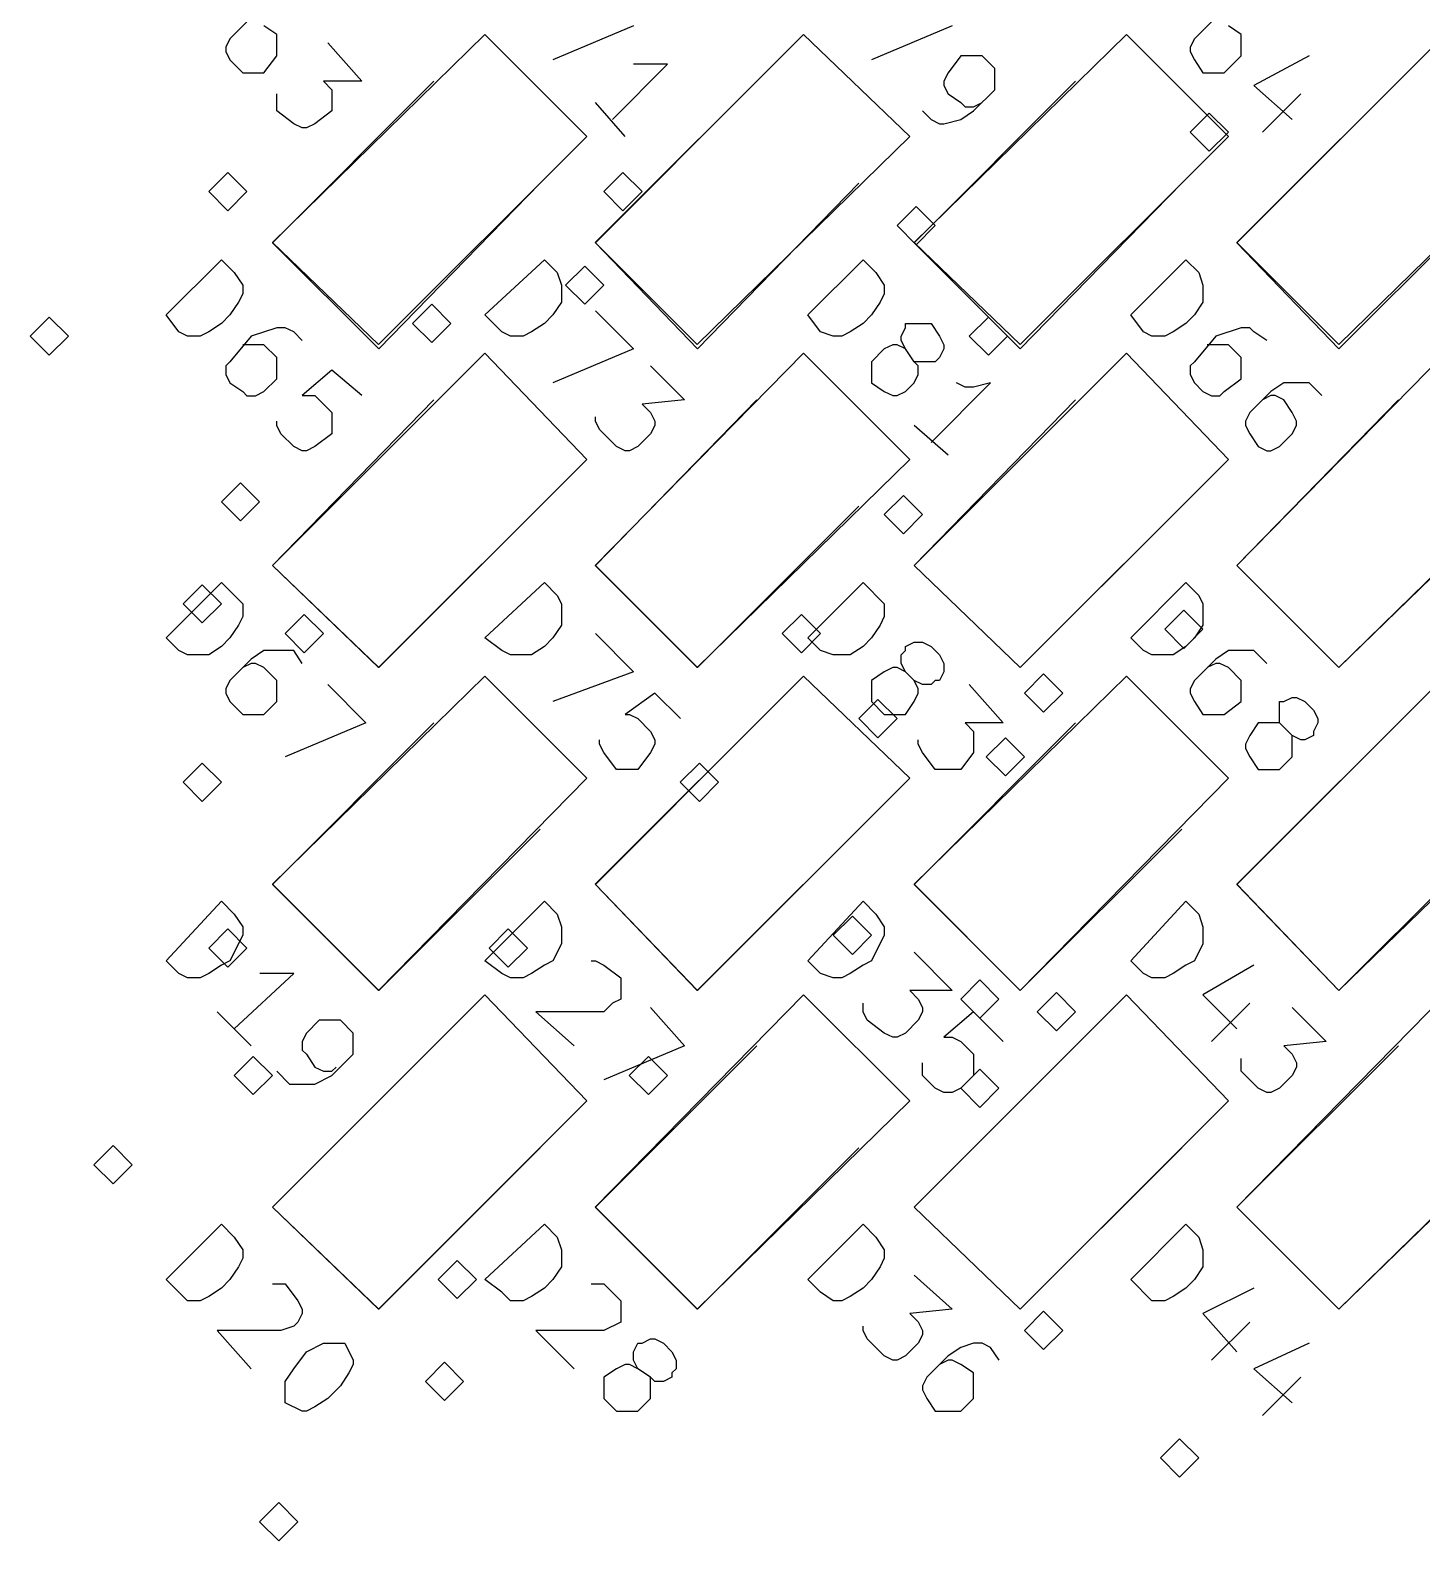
# Model space of a CAD drawing. Extents: x 11 to 154, y 0 to 137.
# Drawn here: x 81.16 to 95.03, y 48.05 to 63.1 of the extents above; entities that cross this region are included whole.
import ezdxf

# ---------------------------------------------------------------- set-up
doc = ezdxf.new("R2010")
doc.units = 0

msp = doc.modelspace()

# ---------------------------------------------------------------- linework, layer by layer
at = {"layer": '1'}
for p, q in [((83.577254, 60.981655), (85.693918, 63.055985)), ((85.693918, 63.055985), (86.709909, 62.039987)), ((86.794575, 60.981655), (88.868914, 63.055985)), ((88.868914, 63.055985), (89.927246, 62.039987)), ((89.969571, 60.981655), (92.086235, 63.055985)), ((92.086235, 63.055985), (93.102242, 62.039987)), ((93.186895, 60.981655), (95.261231, 63.055985)), ((92.721243, 62.08232), (92.911742, 62.272818)), ((92.911742, 62.272818), (93.102242, 62.08232)), ((86.709909, 62.039987), (84.635586, 59.965656)), ((89.927246, 62.039987), (87.810582, 59.965656)), ((93.102242, 62.039987), (91.027903, 59.965656)), ((92.911742, 61.891822), (92.721243, 62.08232)), ((93.102242, 62.08232), (92.911742, 61.891822)), ((93.102242, 62.08232), (93.102242, 62.08232)), ((96.319563, 62.039987), (94.202899, 59.965656)), ((82.942247, 61.489657), (83.132748, 61.680154)), ((83.132748, 61.680154), (83.323249, 61.489657)), ((86.879245, 61.489657), (87.069744, 61.680154)), ((87.069744, 61.680154), (87.260244, 61.489657)), ((83.132748, 61.299153), (82.942247, 61.489657)), ((83.323249, 61.489657), (83.132748, 61.299153)), ((83.323249, 61.489657), (83.323249, 61.489657)), ((87.069744, 61.299153), (86.879245, 61.489657)), ((87.260244, 61.489657), (87.069744, 61.299153)), ((87.260244, 61.489657), (87.260244, 61.489657)), ((89.800236, 61.15099), (89.990735, 61.341488)), ((89.990735, 61.341488), (90.181235, 61.15099)), ((89.990735, 60.960487), (89.800236, 61.15099)), ((90.181235, 61.15099), (89.990735, 60.960487)), ((90.181235, 61.15099), (90.181235, 61.15099)), ((84.635586, 59.965656), (83.577254, 60.981655)), ((87.810582, 59.965656), (86.794575, 60.981655)), ((91.027903, 59.965656), (89.969571, 60.981655)), ((94.202899, 59.965656), (93.186895, 60.981655)), ((86.498245, 60.558319), (86.688745, 60.748823)), ((86.688745, 60.748823), (86.879245, 60.558319)), ((86.688745, 60.367821), (86.498245, 60.558319)), ((86.879245, 60.558319), (86.688745, 60.367821)), ((86.879245, 60.558319), (86.879245, 60.558319)), ((84.974244, 60.17732), (85.164744, 60.367823)), ((85.164744, 60.367823), (85.355244, 60.17732)), ((81.164241, 60.050325), (81.354742, 60.240823)), ((81.354742, 60.240823), (81.545243, 60.050325)), ((90.519909, 60.050325), (90.710409, 60.240823)), ((90.710409, 60.240823), (90.900909, 60.050325)), ((81.354742, 59.859821), (81.164241, 60.050325)), ((81.545243, 60.050325), (81.354742, 59.859821)), ((81.545243, 60.050325), (81.545243, 60.050325)), ((85.164744, 59.986822), (84.974244, 60.17732)), ((85.355244, 60.17732), (85.164744, 59.986822)), ((85.355244, 60.17732), (85.355244, 60.17732)), ((90.710409, 59.859821), (90.519909, 60.050325)), ((90.900909, 60.050325), (90.710409, 59.859821)), ((90.900909, 60.050325), (90.900909, 60.050325)), ((83.577254, 57.764325), (85.693918, 59.880989)), ((85.693918, 59.880989), (86.709909, 58.822657)), ((86.794575, 57.764325), (88.868914, 59.880989)), ((88.868914, 59.880989), (89.927246, 58.822657)), ((89.969571, 57.764325), (92.086235, 59.880989)), ((92.086235, 59.880989), (93.102242, 58.822657)), ((93.186895, 57.764325), (95.261231, 59.880989)), ((86.709909, 58.822657), (84.635586, 56.748327)), ((89.927246, 58.822657), (87.810582, 56.748327)), ((93.102242, 58.822657), (91.027903, 56.748327)), ((96.319563, 58.822657), (94.202899, 56.748327)), ((83.069242, 58.399322), (83.259743, 58.589826)), ((83.259743, 58.589826), (83.450244, 58.399322)), ((83.259743, 58.208824), (83.069242, 58.399322)), ((83.450244, 58.399322), (83.259743, 58.208824)), ((83.450244, 58.399322), (83.450244, 58.399322)), ((89.673241, 58.272327), (89.863741, 58.462825)), ((89.863741, 58.462825), (90.054241, 58.272327)), ((89.863741, 58.081824), (89.673241, 58.272327)), ((90.054241, 58.272327), (89.863741, 58.081824)), ((90.054241, 58.272327), (90.054241, 58.272327)), ((84.635586, 56.748327), (83.577254, 57.764325)), ((87.810582, 56.748327), (86.794575, 57.764325)), ((91.027903, 56.748327), (89.969571, 57.764325)), ((94.202899, 56.748327), (93.186895, 57.764325)), ((82.688242, 57.383323), (82.878742, 57.573827)), ((82.878742, 57.573827), (83.069242, 57.383323)), ((82.878742, 57.192825), (82.688242, 57.383323)), ((83.069242, 57.383323), (82.878742, 57.192825)), ((83.069242, 57.383323), (83.069242, 57.383323)), ((83.704249, 57.086993), (83.894748, 57.277491)), ((83.894748, 57.277491), (84.085248, 57.086993)), ((88.657235, 57.086993), (88.847734, 57.277491)), ((88.847734, 57.277491), (89.038234, 57.086993)), ((92.467235, 57.129326), (92.657736, 57.319824)), ((92.657736, 57.319824), (92.848237, 57.129326)), ((83.894748, 56.896495), (83.704249, 57.086993)), ((84.085248, 57.086993), (83.894748, 56.896495)), ((84.085248, 57.086993), (84.085248, 57.086993)), ((88.847734, 56.896495), (88.657235, 57.086993)), ((89.038234, 57.086993), (88.847734, 56.896495)), ((89.038234, 57.086993), (89.038234, 57.086993)), ((92.657736, 56.938828), (92.467235, 57.129326)), ((92.848237, 57.129326), (92.657736, 56.938828)), ((92.848237, 57.129326), (92.848237, 57.129326)), ((83.577254, 54.589329), (85.693918, 56.663657)), ((85.693918, 56.663657), (86.709909, 55.647661)), ((86.794575, 54.589329), (88.868914, 56.663657)), ((88.868914, 56.663657), (89.927246, 55.647661)), ((89.969571, 54.589329), (92.086235, 56.663657)), ((91.070231, 56.49433), (91.260731, 56.684827)), ((91.260731, 56.684827), (91.451231, 56.49433)), ((92.086235, 56.663657), (93.102242, 55.647661)), ((93.186895, 54.589329), (95.261231, 56.663657)), ((91.260731, 56.303826), (91.070231, 56.49433)), ((91.451231, 56.49433), (91.260731, 56.303826)), ((91.451231, 56.49433), (91.451231, 56.49433)), ((89.419234, 56.240325), (89.609735, 56.430828)), ((89.609735, 56.430828), (89.800236, 56.240325)), ((89.609735, 56.049825), (89.419234, 56.240325)), ((89.800236, 56.240325), (89.609735, 56.049825)), ((89.800236, 56.240325), (89.800236, 56.240325)), ((90.689229, 55.85933), (90.87973, 56.049828)), ((90.87973, 56.049828), (91.070231, 55.85933)), ((90.87973, 55.668827), (90.689229, 55.85933)), ((91.070231, 55.85933), (90.87973, 55.668827)), ((91.070231, 55.85933), (91.070231, 55.85933)), ((82.688242, 55.605325), (82.878742, 55.795829)), ((82.878742, 55.795829), (83.069242, 55.605325)), ((87.641244, 55.605325), (87.831745, 55.795829)), ((87.831745, 55.795829), (88.022246, 55.605325)), ((82.878742, 55.414828), (82.688242, 55.605325)), ((83.069242, 55.605325), (82.878742, 55.414828)), ((83.069242, 55.605325), (83.069242, 55.605325)), ((86.709909, 55.647661), (84.635586, 53.530997)), ((87.831745, 55.414828), (87.641244, 55.605325)), ((89.927246, 55.647661), (87.810582, 53.530997)), ((88.022246, 55.605325), (87.831745, 55.414828)), ((88.022246, 55.605325), (88.022246, 55.605325)), ((93.102242, 55.647661), (91.027903, 53.530997)), ((96.319563, 55.647661), (94.202899, 53.530997)), ((84.635586, 53.530997), (83.577254, 54.589329)), ((87.810582, 53.530997), (86.794575, 54.589329)), ((91.027903, 53.530997), (89.969571, 54.589329)), ((94.202899, 53.530997), (93.186895, 54.589329)), ((89.165244, 54.081333), (89.355746, 54.27183)), ((89.355746, 54.27183), (89.546247, 54.081333)), ((82.942247, 53.95433), (83.132748, 54.144828)), ((83.132748, 54.144828), (83.323249, 53.95433)), ((85.736243, 53.95433), (85.926743, 54.144828)), ((85.926743, 54.144828), (86.117243, 53.95433)), ((89.355746, 53.890829), (89.165244, 54.081333)), ((89.546247, 54.081333), (89.355746, 53.890829)), ((89.546247, 54.081333), (89.546247, 54.081333)), ((83.132748, 53.763832), (82.942247, 53.95433)), ((83.323249, 53.95433), (83.132748, 53.763832)), ((83.323249, 53.95433), (83.323249, 53.95433)), ((85.926743, 53.763832), (85.736243, 53.95433)), ((86.117243, 53.95433), (85.926743, 53.763832)), ((86.117243, 53.95433), (86.117243, 53.95433)), ((90.43524, 53.446328), (90.62574, 53.636832)), ((90.62574, 53.636832), (90.81624, 53.446328)), ((83.577254, 51.371997), (85.693918, 53.488661)), ((85.693918, 53.488661), (86.709909, 52.430329)), ((86.794575, 51.371997), (88.868914, 53.488661)), ((88.868914, 53.488661), (89.927246, 52.430329)), ((89.969571, 51.371997), (92.086235, 53.488661)), ((90.62574, 53.25583), (90.43524, 53.446328)), ((90.81624, 53.446328), (90.62574, 53.25583)), ((90.81624, 53.446328), (90.81624, 53.446328)), ((91.197242, 53.319334), (91.387742, 53.509831)), ((91.387742, 53.509831), (91.578241, 53.319334)), ((92.086235, 53.488661), (93.102242, 52.430329)), ((93.186895, 51.371997), (95.261231, 53.488661)), ((91.387742, 53.12883), (91.197242, 53.319334)), ((91.578241, 53.319334), (91.387742, 53.12883)), ((91.578241, 53.319334), (91.578241, 53.319334)), ((83.196255, 52.684334), (83.386754, 52.874832)), ((83.386754, 52.874832), (83.577254, 52.684334)), ((87.133234, 52.684334), (87.323734, 52.874832)), ((87.323734, 52.874832), (87.514233, 52.684334)), ((83.386754, 52.493831), (83.196255, 52.684334)), ((83.577254, 52.684334), (83.386754, 52.493831)), ((83.577254, 52.684334), (83.577254, 52.684334)), ((87.323734, 52.493831), (87.133234, 52.684334)), ((87.514233, 52.684334), (87.323734, 52.493831)), ((87.514233, 52.684334), (87.514233, 52.684334)), ((90.43524, 52.557332), (90.62574, 52.74783)), ((90.62574, 52.74783), (90.81624, 52.557332)), ((90.62574, 52.366834), (90.43524, 52.557332)), ((90.81624, 52.557332), (90.62574, 52.366834)), ((90.81624, 52.557332), (90.81624, 52.557332)), ((86.709909, 52.430329), (84.635586, 50.356001)), ((89.927246, 52.430329), (87.810582, 50.356001)), ((93.102242, 52.430329), (91.027903, 50.356001)), ((96.319563, 52.430329), (94.202899, 50.356001)), ((81.799248, 51.795333), (81.989748, 51.985831)), ((81.989748, 51.985831), (82.180248, 51.795333)), ((81.989748, 51.604835), (81.799248, 51.795333)), ((82.180248, 51.795333), (81.989748, 51.604835)), ((82.180248, 51.795333), (82.180248, 51.795333)), ((84.635586, 50.356001), (83.577254, 51.371997)), ((87.810582, 50.356001), (86.794575, 51.371997)), ((91.027903, 50.356001), (89.969571, 51.371997)), ((94.202899, 50.356001), (93.186895, 51.371997)), ((85.228249, 50.652332), (85.418749, 50.842835)), ((85.418749, 50.842835), (85.609249, 50.652332)), ((85.418749, 50.461834), (85.228249, 50.652332)), ((85.609249, 50.652332), (85.418749, 50.461834)), ((85.609249, 50.652332), (85.609249, 50.652332)), ((91.070231, 50.144338), (91.260731, 50.334835)), ((91.260731, 50.334835), (91.451231, 50.144338)), ((91.260731, 49.953834), (91.070231, 50.144338)), ((91.451231, 50.144338), (91.260731, 49.953834)), ((91.451231, 50.144338), (91.451231, 50.144338)), ((85.101239, 49.636333), (85.291739, 49.826833)), ((85.291739, 49.826833), (85.482239, 49.636333)), ((85.291739, 49.445835), (85.101239, 49.636333)), ((85.482239, 49.636333), (85.291739, 49.445835)), ((85.482239, 49.636333), (85.482239, 49.636333)), ((92.424894, 48.874334), (92.615394, 49.064838)), ((92.615394, 49.064838), (92.805893, 48.874334)), ((92.615394, 48.683836), (92.424894, 48.874334)), ((92.805893, 48.874334), (92.615394, 48.683836)), ((92.805893, 48.874334), (92.805893, 48.874334)), ((83.450244, 48.239337), (83.640743, 48.429835)), ((83.640743, 48.429835), (83.831243, 48.239337)), ((83.640743, 48.048838), (83.450244, 48.239337)), ((83.831243, 48.239337), (83.640743, 48.048838)), ((83.831243, 48.239337), (83.831243, 48.239337))]:
    msp.add_line(p, q, dxfattribs=at)
at = {"layer": 'top silk'}
for p, q in [((83.366001, 63.224833), (83.154334, 63.013167)), ((92.975601, 63.224833), (92.763934, 63.013167)), ((83.62, 63.0555), (83.493, 63.140167)), ((87.176067, 63.140128), (86.371743, 62.801461)), ((90.351063, 63.140128), (89.546739, 62.801461)), ((93.2296, 63.0555), (93.1026, 63.140167)), ((83.154334, 63.013167), (83.112001, 62.9285)), ((83.112001, 62.9285), (83.112001, 62.886167)), ((83.62, 62.843834), (83.62, 63.0555)), ((84.128, 62.9709), (84.466666, 62.5899)), ((92.763934, 63.013167), (92.721601, 62.9285)), ((92.721601, 62.9285), (92.721601, 62.886167)), ((93.2296, 62.843834), (93.2296, 63.0555)), ((83.112001, 62.886167), (83.154334, 62.8015)), ((83.154334, 62.8015), (83.281334, 62.674501)), ((83.493, 62.674501), (83.62, 62.843834)), ((86.964406, 62.208798), (87.514725, 62.759128)), ((87.514725, 62.759128), (87.176067, 62.759128)), ((90.4356, 62.843833), (90.3086, 62.6745)), ((90.647266, 62.843833), (90.4356, 62.843833)), ((90.774266, 62.716833), (90.647266, 62.843833)), ((92.721601, 62.886167), (92.763934, 62.8015)), ((92.763934, 62.8015), (92.848601, 62.674501)), ((93.060267, 62.674501), (93.2296, 62.843834)), ((93.907061, 62.843797), (93.356723, 62.547464)), ((83.281334, 62.674501), (83.493, 62.674501)), ((90.3086, 62.6745), (90.266266, 62.589833)), ((90.774266, 62.505166), (90.774266, 62.716833)), ((92.848601, 62.674501), (93.060267, 62.674501)), ((85.186398, 62.589792), (83.577746, 60.98113)), ((83.620001, 62.293568), (83.620001, 62.462901)), ((84.466666, 62.5899), (84.085667, 62.5899)), ((84.085667, 62.5899), (84.170333, 62.505234)), ((84.170333, 62.505234), (84.170333, 62.293568)), ((88.403737, 62.589792), (86.795068, 60.98113)), ((91.578733, 62.589792), (89.970064, 60.98113)), ((90.266266, 62.589833), (90.266266, 62.5475)), ((90.266266, 62.5475), (90.3086, 62.462833)), ((90.3086, 62.462833), (90.4356, 62.378167)), ((90.562599, 62.2935), (90.774266, 62.505166)), ((94.796055, 62.589792), (93.187388, 60.98113)), ((93.356723, 62.547464), (93.737723, 62.208798)), ((93.822392, 62.462795), (93.441392, 62.081796)), ((87.0914, 62.039462), (86.795068, 62.378128)), ((90.4356, 62.378167), (90.477933, 62.335833)), ((90.477933, 62.335833), (90.562599, 62.335833)), ((90.562599, 62.335833), (90.647266, 62.378167)), ((83.789334, 62.166568), (83.620001, 62.293568)), ((83.874, 62.124234), (83.789334, 62.166568)), ((84.001, 62.166568), (83.916334, 62.124234)), ((84.170333, 62.293568), (84.001, 62.166568)), ((90.0546, 62.2935), (90.139267, 62.208833)), ((90.139267, 62.208833), (90.223933, 62.1665)), ((90.223933, 62.1665), (90.266266, 62.1665)), ((90.266266, 62.1665), (90.4356, 62.208833)), ((90.4356, 62.208833), (90.562599, 62.2935)), ((83.916334, 62.124234), (83.874, 62.124234)), ((84.636078, 59.922798), (86.24473, 61.573794)), ((87.811074, 59.922798), (89.419726, 61.573794)), ((91.028396, 59.922798), (92.637065, 61.573794)), ((94.203392, 59.922798), (95.854387, 61.573794)), ((83.577746, 60.98113), (84.636078, 59.922798)), ((86.795068, 60.98113), (87.811074, 59.922798)), ((89.970064, 60.98113), (91.028396, 59.922798)), ((93.187388, 60.98113), (94.203392, 59.922798)), ((82.5193, 60.2615), (83.069633, 60.811833)), ((83.069633, 60.811833), (83.196632, 60.684833)), ((85.6943, 60.2615), (86.286966, 60.811833)), ((86.286966, 60.811833), (86.413966, 60.684833)), ((88.9116, 60.2615), (89.461933, 60.811833)), ((89.461933, 60.811833), (89.588932, 60.684833)), ((92.129, 60.2615), (92.679333, 60.811833)), ((92.679333, 60.811833), (92.806332, 60.684833)), ((83.196632, 60.684833), (83.281299, 60.557833)), ((86.413966, 60.684833), (86.456299, 60.557833)), ((89.588932, 60.684833), (89.673599, 60.557833)), ((92.806332, 60.684833), (92.848666, 60.557833)), ((83.281299, 60.557833), (83.281299, 60.473166)), ((86.456299, 60.557833), (86.456299, 60.3885)), ((89.673599, 60.557833), (89.673599, 60.473166)), ((92.848666, 60.557833), (92.848666, 60.3885)), ((83.238966, 60.3885), (83.154299, 60.2615)), ((83.281299, 60.473166), (83.238966, 60.3885)), ((86.456299, 60.3885), (86.371632, 60.2615)), ((89.631266, 60.3885), (89.546599, 60.2615)), ((89.673599, 60.473166), (89.631266, 60.3885)), ((92.848666, 60.3885), (92.763999, 60.2615)), ((82.6463, 60.092167), (82.5193, 60.2615)), ((83.154299, 60.2615), (83.069633, 60.176833)), ((85.863633, 60.092167), (85.6943, 60.2615)), ((86.371632, 60.2615), (86.286966, 60.176833)), ((86.795068, 60.303798), (87.176067, 59.922798)), ((89.0386, 60.092167), (88.9116, 60.2615)), ((89.546599, 60.2615), (89.461933, 60.176833)), ((92.256, 60.092167), (92.129, 60.2615)), ((92.763999, 60.2615), (92.679333, 60.176833)), ((82.730966, 60.049834), (82.6463, 60.092167)), ((82.857966, 60.049834), (82.730966, 60.049834)), ((82.942633, 60.092167), (82.857966, 60.049834)), ((83.069633, 60.176833), (82.942633, 60.092167)), ((83.366001, 60.049833), (83.154334, 59.795834)), ((83.62, 60.1345), (83.366001, 60.049833)), ((83.704667, 60.1345), (83.62, 60.1345)), ((83.789333, 60.092167), (83.704667, 60.1345)), ((83.874, 60.0075), (83.789333, 60.092167)), ((85.9483, 60.049834), (85.863633, 60.092167)), ((86.0753, 60.049834), (85.9483, 60.049834)), ((86.159966, 60.092167), (86.0753, 60.049834)), ((86.286966, 60.176833), (86.159966, 60.092167)), ((89.1656, 60.049834), (89.0386, 60.092167)), ((89.250266, 60.049834), (89.1656, 60.049834)), ((89.334933, 60.092167), (89.250266, 60.049834)), ((89.461933, 60.176833), (89.334933, 60.092167)), ((89.842967, 60.0499), (89.8853, 60.134566)), ((89.842967, 60.007567), (89.842967, 60.0499)), ((89.8853, 60.134566), (89.8853, 60.1769)), ((89.8853, 60.1769), (90.1393, 60.1769)), ((90.1393, 60.1769), (90.223966, 60.0499)), ((90.223966, 60.0499), (90.2663, 59.965233)), ((92.340666, 60.049834), (92.256, 60.092167)), ((92.467666, 60.049834), (92.340666, 60.049834)), ((92.552333, 60.092167), (92.467666, 60.049834)), ((92.679333, 60.176833), (92.552333, 60.092167)), ((92.975601, 60.049833), (92.763934, 59.795834)), ((93.2296, 60.1345), (92.975601, 60.049833)), ((93.314267, 60.1345), (93.2296, 60.1345)), ((93.3566, 60.092167), (93.314267, 60.1345)), ((93.4836, 60.0075), (93.3566, 60.092167)), ((83.493, 59.965167), (83.281334, 59.965167)), ((83.62, 59.838167), (83.493, 59.965167)), ((87.176067, 59.922798), (86.371743, 59.584132)), ((89.673634, 59.9229), (89.546634, 59.7959)), ((89.7583, 59.965233), (89.673634, 59.9229)), ((89.800633, 59.965233), (89.7583, 59.965233)), ((89.8853, 59.9229), (89.800633, 59.965233)), ((89.8853, 59.9229), (89.842967, 60.007567)), ((89.969967, 59.7959), (89.8853, 59.9229)), ((90.2663, 59.9229), (90.223966, 59.838233)), ((90.2663, 59.965233), (90.2663, 59.9229)), ((93.1026, 59.965167), (92.890934, 59.965167)), ((93.2296, 59.838167), (93.1026, 59.965167)), ((83.154334, 59.795834), (83.112001, 59.7535)), ((83.112001, 59.7535), (83.112001, 59.668834)), ((83.62, 59.6265), (83.62, 59.838167)), ((87.3453, 59.7535), (87.683966, 59.414834)), ((89.546634, 59.7959), (89.546634, 59.584234)), ((90.181633, 59.7959), (89.969967, 59.7959)), ((90.0123, 59.753567), (89.969967, 59.7959)), ((90.0123, 59.6689), (90.0123, 59.753567)), ((90.223966, 59.838233), (90.181633, 59.7959)), ((92.763934, 59.795834), (92.721601, 59.7535)), ((92.721601, 59.7535), (92.721601, 59.668834)), ((93.2296, 59.6265), (93.2296, 59.838167)), ((83.112001, 59.668834), (83.154334, 59.584167)), ((83.493, 59.499501), (83.62, 59.6265)), ((84.170267, 59.7112), (83.873934, 59.4572)), ((84.4666, 59.4572), (84.170267, 59.7112)), ((89.969967, 59.584234), (90.0123, 59.6689)), ((92.721601, 59.668834), (92.763934, 59.584167)), ((93.060267, 59.499501), (93.2296, 59.6265)), ((83.154334, 59.584167), (83.281334, 59.499501)), ((83.281334, 59.499501), (83.323667, 59.457167)), ((83.323667, 59.457167), (83.408334, 59.457167)), ((83.408334, 59.457167), (83.493, 59.499501)), ((83.873934, 59.4572), (84.000934, 59.4572)), ((84.000934, 59.4572), (84.170267, 59.287867)), ((89.546634, 59.584234), (89.673634, 59.499567)), ((89.673634, 59.499567), (89.7583, 59.457234)), ((89.7583, 59.457234), (89.800633, 59.457234)), ((89.800633, 59.457234), (89.8853, 59.499567)), ((89.8853, 59.499567), (89.969967, 59.584234)), ((90.139402, 58.991469), (90.732065, 59.584132)), ((90.478058, 59.541799), (90.393391, 59.584132)), ((90.562727, 59.541799), (90.478058, 59.541799)), ((90.732065, 59.584132), (90.562727, 59.541799)), ((92.763934, 59.584167), (92.848601, 59.499501)), ((92.848601, 59.499501), (92.933267, 59.457167)), ((92.933267, 59.457167), (93.017934, 59.457167)), ((93.017934, 59.457167), (93.060267, 59.499501)), ((93.526001, 59.499533), (93.314334, 59.287867)), ((93.526001, 59.4572), (93.441334, 59.414867)), ((93.653, 59.5842), (93.526001, 59.499533)), ((93.568334, 59.4572), (93.526001, 59.4572)), ((93.653, 59.414867), (93.568334, 59.4572)), ((93.907, 59.5842), (93.653, 59.5842)), ((94.034, 59.4572), (93.907, 59.5842)), ((85.186398, 59.414796), (83.577746, 57.763801)), ((88.403737, 59.414796), (86.795068, 57.763801)), ((87.683966, 59.414834), (87.260633, 59.3725)), ((87.260633, 59.3725), (87.3453, 59.287834)), ((91.578733, 59.414796), (89.970064, 57.763801)), ((94.796055, 59.414796), (93.187388, 57.763801)), ((93.737667, 59.287867), (93.653, 59.414867)), ((83.619934, 59.160867), (83.619934, 59.2032)), ((83.662268, 59.0762), (83.619934, 59.160867)), ((84.170267, 59.287867), (84.170267, 59.0762)), ((86.794967, 59.203167), (86.794967, 59.245501)), ((86.837301, 59.118501), (86.794967, 59.203167)), ((87.3453, 59.287834), (87.387633, 59.203167)), ((87.387633, 59.160834), (87.3453, 59.076168)), ((87.387633, 59.203167), (87.387633, 59.160834)), ((90.308722, 58.864466), (89.970064, 59.160797)), ((93.314334, 59.287867), (93.272001, 59.2032)), ((93.272001, 59.2032), (93.272001, 59.160867)), ((93.272001, 59.160867), (93.314334, 59.0762)), ((93.78, 59.2032), (93.737667, 59.287867)), ((93.737667, 59.0762), (93.78, 59.160867)), ((93.78, 59.160867), (93.78, 59.2032)), ((83.789268, 58.949201), (83.662268, 59.0762)), ((84.170267, 59.0762), (84.000934, 58.949201)), ((87.006634, 58.949168), (86.837301, 59.118501)), ((87.3453, 59.076168), (87.2183, 58.949168)), ((93.314334, 59.0762), (93.399001, 58.949201)), ((93.610667, 58.949201), (93.737667, 59.0762)), ((83.873934, 58.906867), (83.789268, 58.949201)), ((83.916267, 58.906867), (83.873934, 58.906867)), ((84.000934, 58.949201), (83.916267, 58.906867)), ((87.0913, 58.906834), (87.006634, 58.949168)), ((87.133634, 58.906834), (87.0913, 58.906834)), ((87.2183, 58.949168), (87.133634, 58.906834)), ((93.399001, 58.949201), (93.483667, 58.906867)), ((93.483667, 58.906867), (93.526001, 58.906867)), ((93.526001, 58.906867), (93.610667, 58.949201)), ((84.636078, 56.747802), (86.24473, 58.356464)), ((87.811074, 56.747802), (89.419726, 58.356464)), ((91.028396, 56.747802), (92.637065, 58.356464)), ((94.203392, 56.747802), (95.854387, 58.356464)), ((83.577746, 57.763801), (84.636078, 56.747802)), ((86.795068, 57.763801), (87.811074, 56.747802)), ((89.970064, 57.763801), (91.028396, 56.747802)), ((93.187388, 57.763801), (94.203392, 56.747802)), ((82.5193, 57.0442), (83.069633, 57.594533)), ((83.069633, 57.594533), (83.281299, 57.382866)), ((85.6943, 57.0442), (86.286966, 57.594533)), ((86.286966, 57.594533), (86.413966, 57.467533)), ((88.9116, 57.0442), (89.461933, 57.594533)), ((89.461933, 57.594533), (89.673599, 57.382866)), ((92.129, 57.0442), (92.679333, 57.594533)), ((92.679333, 57.594533), (92.806332, 57.467533)), ((83.281299, 57.382866), (83.281299, 57.255866)), ((86.413966, 57.467533), (86.456299, 57.382866)), ((86.456299, 57.382866), (86.456299, 57.1712)), ((89.673599, 57.382866), (89.673599, 57.255866)), ((92.806332, 57.467533), (92.848666, 57.382866)), ((92.848666, 57.382866), (92.848666, 57.1712)), ((83.281299, 57.255866), (83.238966, 57.1712)), ((89.673599, 57.255866), (89.631266, 57.1712)), ((82.6463, 56.9172), (82.5193, 57.0442)), ((83.154299, 57.0442), (83.069633, 56.959533)), ((83.238966, 57.1712), (83.154299, 57.0442)), ((85.863633, 56.9172), (85.6943, 57.0442)), ((86.371632, 57.0442), (86.286966, 56.959533)), ((86.456299, 57.1712), (86.371632, 57.0442)), ((86.795068, 57.086468), (87.176067, 56.705469)), ((89.0386, 56.9172), (88.9116, 57.0442)), ((89.546599, 57.0442), (89.461933, 56.959533)), ((89.631266, 57.1712), (89.546599, 57.0442)), ((92.256, 56.9172), (92.129, 57.0442)), ((92.763999, 57.0442), (92.679333, 56.959533)), ((92.848666, 57.1712), (92.763999, 57.0442)), ((82.730966, 56.874867), (82.6463, 56.9172)), ((83.069633, 56.959533), (82.942633, 56.874867)), ((83.493, 56.9172), (83.366001, 56.832533)), ((83.789333, 56.9172), (83.493, 56.9172)), ((83.874, 56.7902), (83.789333, 56.9172)), ((85.9483, 56.874867), (85.863633, 56.9172)), ((86.286966, 56.959533), (86.159966, 56.874867)), ((89.1656, 56.874867), (89.0386, 56.9172)), ((89.461933, 56.959533), (89.334933, 56.874867)), ((89.842967, 56.874833), (89.8853, 56.917166)), ((89.8853, 56.9595), (89.969967, 57.001833)), ((89.8853, 56.917166), (89.8853, 56.9595)), ((89.969967, 57.001833), (90.054633, 57.001833)), ((90.054633, 57.001833), (90.1393, 56.9595)), ((90.1393, 56.9595), (90.223966, 56.874833)), ((92.340666, 56.874867), (92.256, 56.9172)), ((92.679333, 56.959533), (92.552333, 56.874867)), ((93.1026, 56.9172), (92.975601, 56.832533)), ((93.3566, 56.9172), (93.1026, 56.9172)), ((93.4836, 56.7902), (93.3566, 56.9172)), ((82.942633, 56.874867), (82.730966, 56.874867)), ((83.366001, 56.832533), (83.154334, 56.620867)), ((83.366001, 56.7902), (83.281334, 56.747867)), ((83.408334, 56.7902), (83.366001, 56.7902)), ((83.493, 56.747867), (83.408334, 56.7902)), ((83.62, 56.620867), (83.493, 56.747867)), ((86.159966, 56.874867), (85.9483, 56.874867)), ((89.334933, 56.874867), (89.1656, 56.874867)), ((89.7583, 56.747833), (89.673634, 56.7055)), ((89.800633, 56.747833), (89.7583, 56.747833)), ((89.8853, 56.7055), (89.800633, 56.747833)), ((89.842967, 56.790167), (89.842967, 56.874833)), ((89.8853, 56.7055), (89.842967, 56.790167)), ((90.223966, 56.874833), (90.2663, 56.790167)), ((90.2663, 56.790167), (90.2663, 56.7055)), ((92.552333, 56.874867), (92.340666, 56.874867)), ((92.975601, 56.832533), (92.763934, 56.620867)), ((92.975601, 56.7902), (92.890934, 56.747867)), ((93.017934, 56.7902), (92.975601, 56.7902)), ((93.1026, 56.747867), (93.017934, 56.7902)), ((93.2296, 56.620867), (93.1026, 56.747867)), ((83.154334, 56.620867), (83.112001, 56.5362)), ((83.62, 56.4092), (83.62, 56.620867)), ((87.176067, 56.705469), (86.371743, 56.409136)), ((89.673634, 56.7055), (89.546634, 56.620833)), ((89.546634, 56.620833), (89.546634, 56.409167)), ((89.969967, 56.620833), (89.8853, 56.7055)), ((90.054633, 56.5785), (89.969967, 56.620833)), ((90.0123, 56.536167), (89.969967, 56.620833)), ((90.181633, 56.620833), (90.1393, 56.5785)), ((90.223966, 56.620833), (90.181633, 56.620833)), ((90.2663, 56.7055), (90.223966, 56.620833)), ((92.763934, 56.620867), (92.721601, 56.5362)), ((93.2296, 56.4092), (93.2296, 56.620867)), ((83.112001, 56.5362), (83.112001, 56.493867)), ((83.112001, 56.493867), (83.154334, 56.4092)), ((84.128066, 56.578472), (84.509068, 56.197472)), ((87.3876, 56.4939), (87.091267, 56.282233)), ((87.6416, 56.2399), (87.3876, 56.4939)), ((89.969967, 56.409167), (90.0123, 56.493834)), ((90.0123, 56.493834), (90.0123, 56.536167)), ((90.1393, 56.5785), (90.054633, 56.5785)), ((90.5203, 56.5785), (90.858966, 56.1975)), ((92.721601, 56.5362), (92.721601, 56.493867)), ((92.721601, 56.493867), (92.763934, 56.4092)), ((93.652933, 56.409166), (93.7376, 56.4515)), ((93.7376, 56.4515), (93.779933, 56.4515)), ((93.779933, 56.4515), (93.8646, 56.409166)), ((83.154334, 56.4092), (83.281334, 56.282201)), ((83.493, 56.282201), (83.62, 56.4092)), ((89.546634, 56.409167), (89.673634, 56.282167)), ((89.8853, 56.282167), (89.969967, 56.409167)), ((92.763934, 56.4092), (92.848601, 56.282201)), ((93.060267, 56.282201), (93.2296, 56.4092)), ((93.6106, 56.1975), (93.6106, 56.409166)), ((93.6106, 56.409166), (93.652933, 56.409166)), ((93.8646, 56.409166), (93.949266, 56.3245)), ((93.949266, 56.3245), (93.9916, 56.239833)), ((83.281334, 56.282201), (83.493, 56.282201)), ((85.186398, 56.197472), (83.577746, 54.588805)), ((84.509068, 56.197472), (83.704741, 55.858806)), ((88.403737, 56.197472), (86.795068, 54.588805)), ((87.091267, 56.282233), (87.133601, 56.282233)), ((87.133601, 56.282233), (87.218267, 56.2399)), ((87.218267, 56.2399), (87.345267, 56.1129)), ((89.673634, 56.282167), (89.8853, 56.282167)), ((91.578733, 56.197472), (89.970064, 54.588805)), ((90.858966, 56.1975), (90.477967, 56.1975)), ((90.477967, 56.1975), (90.562633, 56.112834)), ((92.848601, 56.282201), (93.060267, 56.282201)), ((94.796055, 56.197472), (93.187388, 54.588805)), ((93.398934, 56.1975), (93.314267, 56.0705)), ((93.6106, 56.1975), (93.398934, 56.1975)), ((93.7376, 56.0705), (93.6106, 56.1975)), ((93.9916, 56.1975), (93.949266, 56.112833)), ((93.9916, 56.239833), (93.9916, 56.1975)), ((86.837268, 55.9859), (86.837268, 56.028234)), ((86.879601, 55.901234), (86.837268, 55.9859)), ((87.345267, 56.1129), (87.3876, 56.028234)), ((87.3876, 55.9859), (87.345267, 55.901234)), ((87.3876, 56.028234), (87.3876, 55.9859)), ((90.012301, 55.985834), (90.012301, 56.028167)), ((90.054634, 55.901168), (90.012301, 55.985834)), ((90.562633, 56.112834), (90.562633, 55.901168)), ((93.314267, 56.0705), (93.271934, 55.985834)), ((93.271934, 55.985834), (93.271934, 55.9435)), ((93.822266, 56.028167), (93.7376, 56.0705)), ((93.7376, 55.858834), (93.7376, 56.0705)), ((93.8646, 56.028167), (93.822266, 56.028167)), ((93.949266, 56.0705), (93.8646, 56.028167)), ((93.949266, 56.112833), (93.949266, 56.0705)), ((87.006601, 55.731901), (86.879601, 55.901234)), ((87.345267, 55.901234), (87.218267, 55.731901)), ((90.181634, 55.731834), (90.054634, 55.901168)), ((90.562633, 55.901168), (90.435633, 55.731834)), ((93.271934, 55.9435), (93.314267, 55.858834)), ((93.314267, 55.858834), (93.398934, 55.731834)), ((93.6106, 55.731834), (93.7376, 55.858834)), ((87.218267, 55.731901), (87.006601, 55.731901)), ((90.435633, 55.731834), (90.181634, 55.731834)), ((93.398934, 55.731834), (93.6106, 55.731834)), ((84.636078, 53.530473), (86.24473, 55.13914)), ((87.811074, 53.530473), (89.419726, 55.13914)), ((91.028396, 53.530473), (92.637065, 55.13914)), ((94.203392, 53.530473), (95.854387, 55.13914)), ((83.577746, 54.588805), (84.636078, 53.530473)), ((86.795068, 54.588805), (87.811074, 53.530473)), ((89.970064, 54.588805), (91.028396, 53.530473)), ((93.187388, 54.588805), (94.203392, 53.530473)), ((82.5193, 53.8269), (83.069633, 54.419566)), ((83.069633, 54.419566), (83.196632, 54.292566)), ((85.6943, 53.8269), (86.286966, 54.419566)), ((86.286966, 54.419566), (86.413966, 54.292566)), ((88.9116, 53.8269), (89.461933, 54.419566)), ((89.461933, 54.419566), (89.588932, 54.292566)), ((92.129, 53.8269), (92.679333, 54.419566)), ((92.679333, 54.419566), (92.806332, 54.292566)), ((83.196632, 54.292566), (83.281299, 54.165566)), ((86.413966, 54.292566), (86.456299, 54.165566)), ((89.588932, 54.292566), (89.673599, 54.165566)), ((92.806332, 54.292566), (92.848666, 54.165566)), ((83.281299, 54.0809), (83.154299, 53.8269)), ((83.281299, 54.165566), (83.281299, 54.0809)), ((86.456299, 54.165566), (86.456299, 53.996233)), ((89.673599, 54.0809), (89.546599, 53.8269)), ((89.673599, 54.165566), (89.673599, 54.0809)), ((92.848666, 54.165566), (92.848666, 53.996233)), ((86.456299, 53.996233), (86.371632, 53.8269)), ((89.97, 53.9115), (90.351, 53.5305)), ((92.848666, 53.996233), (92.763999, 53.8269)), ((82.6463, 53.6999), (82.5193, 53.8269)), ((83.069633, 53.784567), (82.942633, 53.6999)), ((83.154299, 53.8269), (83.069633, 53.784567)), ((85.863633, 53.6999), (85.6943, 53.8269)), ((86.286966, 53.784567), (86.159966, 53.6999)), ((86.371632, 53.8269), (86.286966, 53.784567)), ((86.7526, 53.8269), (86.794933, 53.8269)), ((86.794933, 53.8269), (86.8796, 53.784567)), ((86.8796, 53.784567), (87.048933, 53.657567)), ((89.0386, 53.6999), (88.9116, 53.8269)), ((89.461933, 53.784567), (89.334933, 53.6999)), ((89.546599, 53.8269), (89.461933, 53.784567)), ((92.256, 53.6999), (92.129, 53.8269)), ((92.679333, 53.784567), (92.552333, 53.6999)), ((92.763999, 53.8269), (92.679333, 53.784567)), ((93.356723, 53.78447), (92.848729, 53.488137)), ((82.730966, 53.657567), (82.6463, 53.6999)), ((82.857966, 53.657567), (82.730966, 53.657567)), ((82.942633, 53.6999), (82.857966, 53.657567)), ((83.196747, 53.149471), (83.78941, 53.699809)), ((83.78941, 53.699809), (83.450736, 53.699809)), ((85.9483, 53.657567), (85.863633, 53.6999)), ((86.0753, 53.657567), (85.9483, 53.657567)), ((86.159966, 53.6999), (86.0753, 53.657567)), ((87.048933, 53.657567), (87.048933, 53.4459)), ((89.1656, 53.657567), (89.0386, 53.6999)), ((89.250266, 53.657567), (89.1656, 53.657567)), ((89.334933, 53.6999), (89.250266, 53.657567)), ((92.340666, 53.657567), (92.256, 53.6999)), ((92.467666, 53.657567), (92.340666, 53.657567)), ((92.552333, 53.6999), (92.467666, 53.657567)), ((87.048933, 53.4459), (86.964266, 53.403567)), ((90.351, 53.5305), (89.927667, 53.5305)), ((89.927667, 53.5305), (90.012333, 53.445834)), ((90.012333, 53.445834), (90.054667, 53.361167)), ((92.848729, 53.488137), (93.187388, 53.149471)), ((83.366067, 52.980143), (83.027408, 53.318809)), ((86.8796, 53.318901), (86.202267, 53.318901)), ((86.202267, 53.318901), (86.583267, 52.980234)), ((86.964266, 53.403567), (86.8796, 53.318901)), ((87.345405, 53.361142), (87.684064, 52.980143)), ((89.462001, 53.318834), (89.462001, 53.403501)), ((89.504334, 53.234168), (89.462001, 53.318834)), ((90.054667, 53.318834), (90.012333, 53.234168)), ((90.054667, 53.361167), (90.054667, 53.318834)), ((90.562667, 53.318833), (90.266334, 53.064833)), ((90.859, 53.0225), (90.562667, 53.318833)), ((93.314398, 53.403476), (92.933396, 53.022476)), ((93.7376, 53.3612), (94.076266, 53.022534)), ((84.043333, 53.234199), (83.916333, 53.1072)), ((84.254999, 53.234199), (84.043333, 53.234199)), ((84.381999, 53.1072), (84.254999, 53.234199)), ((89.673667, 53.107168), (89.504334, 53.234168)), ((90.012333, 53.234168), (89.885333, 53.107168)), ((85.186398, 52.980143), (83.577746, 51.371473)), ((83.916333, 53.1072), (83.874, 53.022533)), ((83.874, 53.022533), (83.874, 52.937866)), ((84.381999, 52.895533), (84.381999, 53.1072)), ((88.403737, 52.980143), (86.795068, 51.371473)), ((87.684064, 52.980143), (86.879737, 52.641477)), ((89.758334, 53.064834), (89.673667, 53.107168)), ((89.800667, 53.064834), (89.758334, 53.064834)), ((89.885333, 53.107168), (89.800667, 53.064834)), ((91.578733, 52.980143), (89.970064, 51.371473)), ((90.266334, 53.064833), (90.351001, 53.064833)), ((90.351001, 53.064833), (90.435667, 53.0225)), ((90.435667, 53.0225), (90.562667, 52.8955)), ((94.796055, 52.980143), (93.187388, 51.371473)), ((94.076266, 53.022534), (93.652933, 52.9802)), ((93.652933, 52.9802), (93.7376, 52.895534)), ((83.874, 52.937866), (83.916333, 52.895533)), ((83.916333, 52.895533), (84.001, 52.768533)), ((84.170333, 52.683867), (84.381999, 52.895533)), ((90.562667, 52.8955), (90.562667, 52.683834)), ((93.229601, 52.726201), (93.229601, 52.853201)), ((93.7376, 52.895534), (93.779933, 52.810867)), ((83.62, 52.7262), (83.747, 52.5992)), ((84.001, 52.768533), (84.085666, 52.7262)), ((84.001, 52.5992), (84.170333, 52.683867)), ((84.085666, 52.7262), (84.170333, 52.7262)), ((84.170333, 52.7262), (84.212666, 52.768533)), ((90.054668, 52.683834), (90.054668, 52.810834)), ((90.181668, 52.556834), (90.054668, 52.683834)), ((90.562667, 52.683834), (90.435667, 52.556834)), ((93.398934, 52.556868), (93.229601, 52.726201)), ((93.7376, 52.683868), (93.6106, 52.556868)), ((93.779933, 52.768534), (93.7376, 52.683868)), ((93.779933, 52.810867), (93.779933, 52.768534)), ((83.747, 52.5992), (84.001, 52.5992)), ((90.266334, 52.514501), (90.181668, 52.556834)), ((90.435667, 52.556834), (90.351001, 52.514501)), ((93.4836, 52.514534), (93.398934, 52.556868)), ((93.6106, 52.556868), (93.525934, 52.514534)), ((90.351001, 52.514501), (90.266334, 52.514501)), ((93.525934, 52.514534), (93.4836, 52.514534)), ((84.636078, 50.355477), (86.24473, 51.964144)), ((87.811074, 50.355477), (89.419726, 51.964144)), ((91.028396, 50.355477), (92.637065, 51.964144)), ((94.203392, 50.355477), (95.854387, 51.964144)), ((83.577746, 51.371473), (84.636078, 50.355477)), ((86.795068, 51.371473), (87.811074, 50.355477)), ((89.970064, 51.371473), (91.028396, 50.355477)), ((93.187388, 51.371473), (94.203392, 50.355477)), ((82.5193, 50.6519), (83.069633, 51.202233)), ((83.069633, 51.202233), (83.196632, 51.075233)), ((85.6943, 50.6519), (86.286966, 51.202233)), ((86.286966, 51.202233), (86.413966, 51.075233)), ((88.9116, 50.6519), (89.461933, 51.202233)), ((89.461933, 51.202233), (89.588932, 51.075233)), ((92.129, 50.6519), (92.679333, 51.202233)), ((92.679333, 51.202233), (92.806332, 51.075233)), ((83.196632, 51.075233), (83.281299, 50.948233)), ((86.413966, 51.075233), (86.456299, 50.948233)), ((89.588932, 51.075233), (89.673599, 50.948233)), ((92.806332, 51.075233), (92.848666, 50.948233)), ((83.281299, 50.948233), (83.281299, 50.863566)), ((86.456299, 50.948233), (86.456299, 50.7789)), ((89.673599, 50.948233), (89.673599, 50.863566)), ((92.848666, 50.948233), (92.848666, 50.7789)), ((83.238966, 50.7789), (83.154299, 50.6519)), ((83.281299, 50.863566), (83.238966, 50.7789)), ((86.456299, 50.7789), (86.371632, 50.6519)), ((89.631266, 50.7789), (89.546599, 50.6519)), ((89.673599, 50.863566), (89.631266, 50.7789)), ((92.848666, 50.7789), (92.763999, 50.6519)), ((82.730966, 50.440234), (82.5193, 50.6519)), ((83.069633, 50.567233), (82.942633, 50.482567)), ((83.154299, 50.6519), (83.069633, 50.567233)), ((83.5776, 50.6095), (83.7046, 50.6095)), ((83.7046, 50.6095), (83.8316, 50.440167)), ((85.863633, 50.5249), (85.6943, 50.6519)), ((86.286966, 50.567233), (86.159966, 50.482567)), ((86.371632, 50.6519), (86.286966, 50.567233)), ((86.752742, 50.609474), (86.879737, 50.609474)), ((86.879737, 50.609474), (87.049072, 50.440144)), ((89.0386, 50.5249), (88.9116, 50.6519)), ((89.461933, 50.567233), (89.334933, 50.482567)), ((89.546599, 50.6519), (89.461933, 50.567233)), ((89.97, 50.6942), (90.351, 50.355534)), ((92.340666, 50.440234), (92.129, 50.6519)), ((92.679333, 50.567233), (92.552333, 50.482567)), ((92.763999, 50.6519), (92.679333, 50.567233)), ((93.356723, 50.567146), (92.848729, 50.313141)), ((82.857966, 50.440234), (82.730966, 50.440234)), ((82.942633, 50.482567), (82.857966, 50.440234)), ((83.8316, 50.440167), (83.873933, 50.3555)), ((85.9483, 50.440234), (85.863633, 50.5249)), ((86.0753, 50.440234), (85.9483, 50.440234)), ((86.159966, 50.482567), (86.0753, 50.440234)), ((87.049072, 50.440144), (87.049072, 50.22848)), ((89.1656, 50.440234), (89.0386, 50.5249)), ((89.250266, 50.440234), (89.1656, 50.440234)), ((89.334933, 50.482567), (89.250266, 50.440234)), ((92.467666, 50.440234), (92.340666, 50.440234)), ((92.552333, 50.482567), (92.467666, 50.440234)), ((83.873933, 50.313167), (83.8316, 50.2285)), ((83.873933, 50.3555), (83.873933, 50.313167)), ((90.351, 50.355534), (89.927667, 50.3132)), ((89.927667, 50.3132), (90.012333, 50.228534)), ((92.848729, 50.313141), (93.187388, 49.932142)), ((83.662267, 50.143834), (83.027267, 50.143834)), ((83.027267, 50.143834), (83.365934, 49.762834)), ((83.789266, 50.186167), (83.662267, 50.143834)), ((83.8316, 50.2285), (83.789266, 50.186167)), ((86.879737, 50.143813), (86.202404, 50.143813)), ((86.202404, 50.143813), (86.583404, 49.762811)), ((87.049072, 50.22848), (86.879737, 50.143813)), ((89.462001, 50.143867), (89.462001, 50.186201)), ((89.504334, 50.059201), (89.462001, 50.143867)), ((90.012333, 50.228534), (90.054667, 50.143867)), ((90.054667, 50.143867), (90.054667, 50.101534)), ((93.314398, 50.22848), (92.933396, 49.84748)), ((83.9163, 49.932233), (84.085634, 50.0169)), ((84.085634, 50.0169), (84.2973, 50.0169)), ((84.2973, 50.0169), (84.381967, 49.847567)), ((87.175967, 49.932233), (87.2183, 50.0169)), ((87.2183, 50.0169), (87.260633, 50.0169)), ((87.260633, 50.0169), (87.3453, 50.059233)), ((87.3453, 50.059233), (87.387633, 50.059233)), ((87.387633, 50.059233), (87.4723, 50.0169)), ((87.4723, 50.0169), (87.556966, 49.932233)), ((89.673667, 49.889868), (89.504334, 50.059201)), ((90.012333, 50.016868), (89.885333, 49.889868)), ((90.054667, 50.101534), (90.012333, 50.016868)), ((90.4356, 49.9745), (90.308601, 49.889833)), ((90.5626, 50.016833), (90.4356, 49.9745)), ((90.647267, 50.016833), (90.5626, 50.016833)), ((90.731933, 49.9745), (90.647267, 50.016833)), ((90.8166, 49.8475), (90.731933, 49.9745)), ((93.907061, 50.016811), (93.356723, 49.762811)), ((83.789301, 49.7629), (83.9163, 49.932233)), ((84.381967, 49.847567), (84.381967, 49.805234)), ((87.175967, 49.847567), (87.175967, 49.932233)), ((87.2183, 49.7629), (87.175967, 49.847567)), ((87.556966, 49.932233), (87.5993, 49.847567)), ((87.5993, 49.847567), (87.5993, 49.7629)), ((89.758334, 49.847534), (89.673667, 49.889868)), ((89.800667, 49.847534), (89.758334, 49.847534)), ((89.885333, 49.889868), (89.800667, 49.847534)), ((90.308601, 49.889833), (90.096934, 49.678167)), ((90.308601, 49.8475), (90.223934, 49.805167)), ((90.350934, 49.8475), (90.308601, 49.8475)), ((90.4356, 49.805167), (90.350934, 49.8475)), ((83.704634, 49.6359), (83.789301, 49.7629)), ((84.339633, 49.720567), (84.254967, 49.593567)), ((84.381967, 49.805234), (84.339633, 49.720567)), ((87.006634, 49.7629), (86.879634, 49.678233)), ((86.879634, 49.678233), (86.879634, 49.466567)), ((87.0913, 49.805233), (87.006634, 49.7629)), ((87.133633, 49.805233), (87.0913, 49.805233)), ((87.2183, 49.7629), (87.133633, 49.805233)), ((87.3453, 49.678233), (87.2183, 49.7629)), ((87.387633, 49.6359), (87.3453, 49.678233)), ((87.3453, 49.466567), (87.3453, 49.678233)), ((87.556966, 49.678233), (87.4723, 49.6359)), ((87.5993, 49.7629), (87.556966, 49.720567)), ((87.556966, 49.720567), (87.556966, 49.678233)), ((90.096934, 49.678167), (90.054601, 49.5935)), ((90.5626, 49.7205), (90.4356, 49.805167)), ((90.5626, 49.4665), (90.5626, 49.7205)), ((93.356723, 49.762811), (93.737723, 49.424147)), ((93.822392, 49.678144), (93.441392, 49.297145)), ((83.704634, 49.424234), (83.704634, 49.6359)), ((84.254967, 49.593567), (84.127967, 49.466567)), ((87.4723, 49.6359), (87.387633, 49.6359)), ((90.054601, 49.5935), (90.054601, 49.551167)), ((90.054601, 49.551167), (90.096934, 49.4665)), ((83.873967, 49.339568), (83.704634, 49.424234)), ((84.000967, 49.381901), (83.9163, 49.339568)), ((84.127967, 49.466567), (84.000967, 49.381901)), ((86.879634, 49.466567), (87.006634, 49.339567)), ((87.2183, 49.339567), (87.3453, 49.466567)), ((90.096934, 49.4665), (90.181601, 49.339501)), ((90.4356, 49.339501), (90.5626, 49.4665)), ((83.9163, 49.339568), (83.873967, 49.339568)), ((87.006634, 49.339567), (87.2183, 49.339567)), ((90.181601, 49.339501), (90.4356, 49.339501))]:
    msp.add_line(p, q, dxfattribs=at)

doc.saveas('drawing.dxf')
